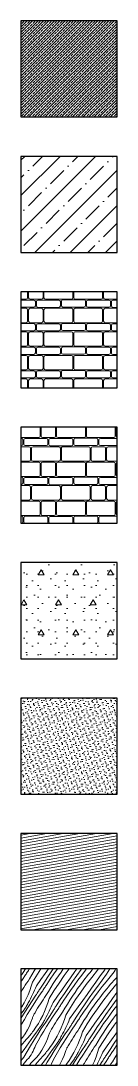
# Model space of a CAD drawing. Header units: centimetres. Extents: x 2952 to 4857, y -1578 to 78.
# Drawn here: x 4014 to 4114, y -1009 to 78 of the extents above; entities that cross this region are included whole.
import ezdxf

# ---------------------------------------------------------------- set-up
doc = ezdxf.new("R2010")
doc.units = ezdxf.units.CM
doc.header["$MEASUREMENT"] = 0
doc.layers.add('fill', color=7, linetype='Continuous')

# ---------------------------------------------------------------- blocks, each defined once
blk = doc.blocks.new('*X7')
at = {"layer": 'fill', "color": 150, "linetype": 'Continuous', "lineweight": 13}
for p, q in [((4020.9, -210.5), (4020.9, -204.3)), ((4021.9, -204.3), (4021.9, -210.5)), ((4036.9, -210.5), (4036.9, -204.3)), ((4037.9, -204.3), (4037.9, -210.5)), ((4067.9, -210.5), (4067.9, -204.3)), ((4068.9, -204.3), (4068.9, -210.5)), ((4098.9, -210.5), (4098.9, -204.3)), ((4099.9, -204.3), (4099.9, -210.5)), ((4013.9, -212), (4019.4, -212)), ((4013.9, -212.9), (4027.5, -212.9)), ((4023.4, -212), (4035.4, -212)), ((4029, -214.4), (4029, -218.9)), ((4030, -219), (4030, -214.5)), ((4031.5, -213), (4053.5, -213)), ((4039.4, -212), (4066.4, -212)), ((4055, -214.5), (4055, -219)), ((4056, -218.7), (4056, -214.2)), ((4057.5, -212.7), (4079.5, -212.7)), ((4070.4, -212), (4097.4, -212)), ((4081, -214.2), (4081, -218.7)), ((4082, -218.9), (4082, -214.4)), ((4083.5, -212.9), (4105.5, -212.9)), ((4101.4, -212), (4113.4, -212)), ((4107, -214.4), (4107, -218.9)), ((4108, -219), (4108, -214.5)), ((4109.5, -213), (4113.9, -213)), ((4027.5, -220.4), (4013.9, -220.4)), ((4019.4, -221.5), (4013.9, -221.5)), ((4020.9, -235), (4020.9, -223)), ((4021.9, -223), (4021.9, -235)), ((4035.4, -221.5), (4023.4, -221.5)), ((4053.5, -220.5), (4031.5, -220.5)), ((4036.9, -235), (4036.9, -223)), ((4037.9, -223), (4037.9, -235)), ((4066.4, -221.5), (4039.4, -221.5)), ((4079.5, -220.2), (4057.5, -220.2)), ((4067.9, -235), (4067.9, -223)), ((4068.9, -223), (4068.9, -235)), ((4097.4, -221.5), (4070.4, -221.5)), ((4105.5, -220.4), (4083.5, -220.4)), ((4098.9, -235), (4098.9, -223)), ((4099.9, -223), (4099.9, -235)), ((4113.4, -221.5), (4101.4, -221.5)), ((4113.9, -220.5), (4109.5, -220.5)), ((4013.9, -236.5), (4019.4, -236.5)), ((4013.9, -237.4), (4027.5, -237.4)), ((4023.4, -236.5), (4035.4, -236.5)), ((4029, -238.9), (4029, -243.4)), ((4030, -243.5), (4030, -239)), ((4031.5, -237.5), (4053.5, -237.5)), ((4039.4, -236.5), (4066.4, -236.5)), ((4055, -239), (4055, -243.5)), ((4056, -243.2), (4056, -238.7)), ((4057.5, -237.2), (4079.5, -237.2)), ((4070.4, -236.5), (4097.4, -236.5)), ((4081, -238.7), (4081, -243.2)), ((4082, -243.4), (4082, -238.9)), ((4083.5, -237.4), (4105.5, -237.4)), ((4101.4, -236.5), (4113.4, -236.5)), ((4107, -238.9), (4107, -243.4)), ((4108, -243.5), (4108, -239)), ((4109.5, -237.5), (4113.9, -237.5)), ((4027.5, -244.9), (4013.9, -244.9)), ((4019.4, -246), (4013.9, -246)), ((4020.9, -259.5), (4020.9, -247.5)), ((4021.9, -247.5), (4021.9, -259.5)), ((4035.4, -246), (4023.4, -246)), ((4053.5, -245), (4031.5, -245)), ((4036.9, -259.5), (4036.9, -247.5)), ((4037.9, -247.5), (4037.9, -259.5)), ((4066.4, -246), (4039.4, -246)), ((4079.5, -244.7), (4057.5, -244.7)), ((4067.9, -259.5), (4067.9, -247.5)), ((4068.9, -247.5), (4068.9, -259.5)), ((4097.4, -246), (4070.4, -246)), ((4105.5, -244.9), (4083.5, -244.9)), ((4098.9, -259.5), (4098.9, -247.5)), ((4099.9, -247.5), (4099.9, -259.5)), ((4113.4, -246), (4101.4, -246)), ((4113.9, -245), (4109.5, -245)), ((4013.9, -261), (4019.4, -261)), ((4013.9, -261.9), (4027.5, -261.9)), ((4027.5, -269.4), (4013.9, -269.4)), ((4019.4, -270.5), (4013.9, -270.5)), ((4023.4, -261), (4035.4, -261)), ((4035.4, -270.5), (4023.4, -270.5)), ((4029, -263.4), (4029, -267.9)), ((4030, -268), (4030, -263.5)), ((4031.5, -262), (4053.5, -262)), ((4053.5, -269.5), (4031.5, -269.5)), ((4039.4, -261), (4066.4, -261)), ((4066.4, -270.5), (4039.4, -270.5)), ((4055, -263.5), (4055, -268)), ((4056, -267.7), (4056, -263.2)), ((4057.5, -261.7), (4079.5, -261.7)), ((4079.5, -269.2), (4057.5, -269.2)), ((4070.4, -261), (4097.4, -261)), ((4097.4, -270.5), (4070.4, -270.5)), ((4081, -263.2), (4081, -267.7)), ((4082, -267.9), (4082, -263.4)), ((4083.5, -261.9), (4105.5, -261.9)), ((4105.5, -269.4), (4083.5, -269.4)), ((4101.4, -261), (4113.4, -261)), ((4113.4, -270.5), (4101.4, -270.5)), ((4107, -263.4), (4107, -267.9)), ((4108, -268), (4108, -263.5)), ((4109.5, -262), (4113.9, -262)), ((4113.9, -269.5), (4109.5, -269.5)), ((4020.9, -284), (4020.9, -272)), ((4021.9, -272), (4021.9, -284)), ((4036.9, -284), (4036.9, -272)), ((4037.9, -272), (4037.9, -284)), ((4067.9, -284), (4067.9, -272)), ((4068.9, -272), (4068.9, -284)), ((4098.9, -284), (4098.9, -272)), ((4099.9, -272), (4099.9, -284)), ((4013.9, -285.5), (4019.4, -285.5)), ((4013.9, -286.4), (4027.5, -286.4)), ((4023.4, -285.5), (4035.4, -285.5)), ((4029, -287.9), (4029, -292.4)), ((4030, -292.5), (4030, -288)), ((4031.5, -286.5), (4053.5, -286.5)), ((4039.4, -285.5), (4066.4, -285.5)), ((4055, -288), (4055, -292.5)), ((4056, -292.2), (4056, -287.7)), ((4057.5, -286.2), (4079.5, -286.2)), ((4070.4, -285.5), (4097.4, -285.5)), ((4081, -287.7), (4081, -292.2)), ((4082, -292.4), (4082, -287.9)), ((4083.5, -286.4), (4105.5, -286.4)), ((4101.4, -285.5), (4113.4, -285.5)), ((4107, -287.9), (4107, -292.4)), ((4108, -292.5), (4108, -288)), ((4109.5, -286.5), (4113.9, -286.5)), ((4027.5, -293.9), (4013.9, -293.9)), ((4019.4, -295), (4013.9, -295)), ((4020.9, -304.3), (4020.9, -296.5)), ((4021.9, -296.5), (4021.9, -304.3)), ((4035.4, -295), (4023.4, -295)), ((4053.5, -294), (4031.5, -294)), ((4036.9, -304.3), (4036.9, -296.5)), ((4037.9, -296.5), (4037.9, -304.3)), ((4066.4, -295), (4039.4, -295)), ((4079.5, -293.7), (4057.5, -293.7)), ((4067.9, -304.3), (4067.9, -296.5)), ((4068.9, -296.5), (4068.9, -304.3)), ((4097.4, -295), (4070.4, -295)), ((4105.5, -293.9), (4083.5, -293.9)), ((4098.9, -304.3), (4098.9, -296.5)), ((4099.9, -296.5), (4099.9, -304.3)), ((4113.4, -295), (4101.4, -295)), ((4113.9, -294), (4109.5, -294))]:
    blk.add_line(p, q, dxfattribs=at)
for centre, start, end in [((4019.4, -210.5), 270, 0), ((4023.4, -210.5), 180, 270), ((4027.5, -214.4), 0, 90), ((4031.5, -214.5), 90, 180), ((4035.4, -210.5), 270, 0), ((4039.4, -210.5), 180, 270), ((4053.5, -214.5), 0, 90), ((4057.5, -214.2), 90, 180), ((4066.4, -210.5), 270, 0), ((4070.4, -210.5), 180, 270), ((4079.5, -214.2), 0, 90), ((4083.5, -214.4), 90, 180), ((4097.4, -210.5), 270, 0), ((4101.4, -210.5), 180, 270), ((4105.5, -214.4), 0, 90), ((4109.5, -214.5), 90, 180), ((4113.4, -210.5), 270, 288.5229), ((4019.4, -223), 0, 90), ((4023.4, -223), 90, 180), ((4027.5, -218.9), 270, 0), ((4031.5, -219), 180, 270), ((4035.4, -223), 0, 90), ((4039.4, -223), 90, 180), ((4053.5, -219), 270, 0), ((4057.5, -218.7), 180, 270), ((4066.4, -223), 0, 90), ((4070.4, -223), 89.9999, 180), ((4079.5, -218.7), 270, 0), ((4083.5, -218.9), 180, 270), ((4097.4, -223), 0, 90), ((4101.4, -223), 90, 180), ((4105.5, -218.9), 270, 0), ((4109.5, -219), 180, 270), ((4113.4, -223), 71.4771, 90), ((4019.4, -235), 270, 0), ((4023.4, -235), 180, 270), ((4027.5, -238.9), 0, 90), ((4031.5, -239), 90, 180), ((4035.4, -235), 270, 0), ((4039.4, -235), 180, 270), ((4053.5, -239), 0, 90), ((4057.5, -238.7), 90, 180), ((4066.4, -235), 270, 0), ((4070.4, -235), 180, 270), ((4079.5, -238.7), 0, 90), ((4083.5, -238.9), 90, 180), ((4097.4, -235), 270, 0), ((4101.4, -235), 180, 270), ((4105.5, -238.9), 0, 90), ((4109.5, -239), 90, 180), ((4113.4, -235), 270, 288.5229), ((4019.4, -247.5), 0, 90), ((4023.4, -247.5), 90, 180), ((4027.5, -243.4), 270, 0), ((4031.5, -243.5), 180, 270), ((4035.4, -247.5), 0, 90), ((4039.4, -247.5), 90, 180), ((4053.5, -243.5), 270, 0), ((4057.5, -243.2), 180, 270), ((4066.4, -247.5), 0, 90), ((4070.4, -247.5), 89.9999, 180), ((4079.5, -243.2), 270, 0), ((4083.5, -243.4), 180, 270), ((4097.4, -247.5), 0, 90), ((4101.4, -247.5), 90, 180), ((4105.5, -243.4), 270, 0), ((4109.5, -243.5), 180, 270), ((4113.4, -247.5), 71.4771, 90), ((4019.4, -259.5), 270, 0), ((4023.4, -259.5), 180, 270), ((4035.4, -259.5), 270, 0), ((4039.4, -259.5), 180, 270), ((4066.4, -259.5), 270, 0), ((4070.4, -259.5), 180, 270), ((4097.4, -259.5), 270, 0), ((4101.4, -259.5), 180, 270), ((4019.4, -272), 0, 90), ((4023.4, -272), 90, 180), ((4027.5, -263.4), 0, 90), ((4027.5, -267.9), 270, 0), ((4031.5, -263.5), 90, 180), ((4031.5, -268), 180, 270), ((4035.4, -272), 0, 90), ((4039.4, -272), 90, 180), ((4053.5, -263.5), 0, 90), ((4053.5, -268), 270, 0), ((4057.5, -263.2), 90, 180), ((4057.5, -267.7), 180, 270), ((4066.4, -272), 0, 90), ((4070.4, -272), 89.9999, 180), ((4079.5, -263.2), 0, 90), ((4079.5, -267.7), 270, 0), ((4083.5, -263.4), 90, 180), ((4083.5, -267.9), 180, 270), ((4097.4, -272), 0, 90), ((4101.4, -272), 90, 180), ((4105.5, -263.4), 0, 90), ((4105.5, -267.9), 270, 0), ((4109.5, -263.5), 90, 180), ((4109.5, -268), 180, 270), ((4113.4, -259.5), 270, 288.5229), ((4113.4, -272), 71.4771, 90), ((4019.4, -284), 270, 0), ((4023.4, -284), 180, 270), ((4027.5, -287.9), 0, 90), ((4027.5, -292.4), 270, 0), ((4031.5, -288), 90, 180), ((4031.5, -292.5), 180, 270), ((4035.4, -284), 270, 0), ((4039.4, -284), 180, 270), ((4053.5, -288), 0, 90), ((4053.5, -292.5), 270, 0), ((4057.5, -287.7), 90, 180), ((4057.5, -292.2), 180, 270), ((4066.4, -284), 270, 0), ((4070.4, -284), 180, 270), ((4079.5, -287.7), 0, 90), ((4079.5, -292.2), 270, 0), ((4083.5, -287.9), 90, 180), ((4083.5, -292.4), 180, 270), ((4097.4, -284), 270, 0), ((4101.4, -284), 180, 270), ((4105.5, -287.9), 0, 90), ((4105.5, -292.4), 270, 0), ((4109.5, -288), 90, 180), ((4109.5, -292.5), 180, 270), ((4113.4, -284), 270, 288.5229), ((4019.4, -296.5), 0, 90), ((4023.4, -296.5), 90, 180), ((4035.4, -296.5), 0, 90), ((4039.4, -296.5), 90, 180), ((4066.4, -296.5), 0, 90), ((4070.4, -296.5), 89.9999, 180), ((4097.4, -296.5), 0, 90), ((4101.4, -296.5), 90, 180), ((4113.4, -296.5), 71.4771, 90)]:
    blk.add_arc(centre, 1.5, start, end, dxfattribs=at)
blk = doc.blocks.new('*X8')
at = {"layer": 'fill', "color": 150, "linetype": 'Continuous', "lineweight": 13}
for p, q in [((4034, -354.5), (4034, -345.2)), ((4035, -345.2), (4035, -354.5)), ((4050, -354.5), (4050, -345.2)), ((4051, -345.2), (4051, -354.5)), ((4081, -354.5), (4081, -345.2)), ((4082, -345.2), (4082, -354.5)), ((4112, -354.5), (4112, -345.2)), ((4113, -345.2), (4113, -354.5)), ((4013.9, -356), (4032.5, -356)), ((4013.9, -356.7), (4014.5, -356.7)), ((4016, -358.2), (4016, -362.7)), ((4017, -362.9), (4017, -358.4)), ((4018.5, -356.9), (4040.5, -356.9)), ((4036.5, -356), (4048.5, -356)), ((4042, -358.4), (4042, -362.9)), ((4043, -363), (4043, -358.5)), ((4044.5, -357), (4066.5, -357)), ((4052.5, -356), (4079.5, -356)), ((4068, -358.5), (4068, -363)), ((4069, -362.7), (4069, -358.2)), ((4070.5, -356.7), (4092.5, -356.7)), ((4083.5, -356), (4110.5, -356)), ((4094, -358.2), (4094, -362.7)), ((4095, -362.9), (4095, -358.4)), ((4096.5, -356.9), (4113.9, -356.9)), ((4014.5, -364.2), (4013.9, -364.2)), ((4022.5, -365.5), (4013.9, -365.5)), ((4040.5, -364.4), (4018.5, -364.4)), ((4024, -379), (4024, -367)), ((4025, -367), (4025, -379)), ((4053.5, -365.5), (4026.5, -365.5)), ((4066.5, -364.5), (4044.5, -364.5)), ((4055, -379), (4055, -367)), ((4056, -367), (4056, -379)), ((4084.5, -365.5), (4057.5, -365.5)), ((4092.5, -364.2), (4070.5, -364.2)), ((4086, -379), (4086, -367)), ((4087, -367), (4087, -379)), ((4100.5, -365.5), (4088.5, -365.5)), ((4113.9, -364.4), (4096.5, -364.4)), ((4102, -379), (4102, -367)), ((4103, -367), (4103, -379)), ((4113.9, -365.5), (4104.5, -365.5)), ((4013.9, -380.5), (4022.5, -380.5)), ((4032.5, -381.5), (4013.9, -381.5)), ((4026.5, -380.5), (4053.5, -380.5)), ((4034, -395), (4034, -383)), ((4035, -383), (4035, -395)), ((4048.5, -381.5), (4036.5, -381.5)), ((4050, -395), (4050, -383)), ((4051, -383), (4051, -395)), ((4079.5, -381.5), (4052.5, -381.5)), ((4057.5, -380.5), (4084.5, -380.5)), ((4081, -395), (4081, -383)), ((4082, -383), (4082, -395)), ((4110.5, -381.5), (4083.5, -381.5)), ((4088.5, -380.5), (4100.5, -380.5)), ((4104.5, -380.5), (4113.9, -380.5)), ((4112, -395), (4112, -383)), ((4113, -383), (4113, -395)), ((4013.9, -396.5), (4032.5, -396.5)), ((4013.9, -397.2), (4014.5, -397.2)), ((4016, -398.7), (4016, -403.2)), ((4017, -403.4), (4017, -398.9)), ((4018.5, -397.4), (4040.5, -397.4)), ((4036.5, -396.5), (4048.5, -396.5)), ((4042, -398.9), (4042, -403.4)), ((4043, -403.5), (4043, -399)), ((4044.5, -397.5), (4066.5, -397.5)), ((4052.5, -396.5), (4079.5, -396.5)), ((4068, -399), (4068, -403.5)), ((4069, -403.2), (4069, -398.7)), ((4070.5, -397.2), (4092.5, -397.2)), ((4083.5, -396.5), (4110.5, -396.5)), ((4094, -398.7), (4094, -403.2)), ((4095, -403.4), (4095, -398.9)), ((4096.5, -397.4), (4113.9, -397.4)), ((4014.5, -404.7), (4013.9, -404.7)), ((4022.5, -406), (4013.9, -406)), ((4040.5, -404.9), (4018.5, -404.9)), ((4024, -419.5), (4024, -407.5)), ((4025, -407.5), (4025, -419.5)), ((4053.5, -406), (4026.5, -406)), ((4066.5, -405), (4044.5, -405)), ((4055, -419.5), (4055, -407.5)), ((4056, -407.5), (4056, -419.5)), ((4084.5, -406), (4057.5, -406)), ((4092.5, -404.7), (4070.5, -404.7)), ((4086, -419.5), (4086, -407.5)), ((4087, -407.5), (4087, -419.5)), ((4100.5, -406), (4088.5, -406)), ((4113.9, -404.9), (4096.5, -404.9)), ((4102, -419.5), (4102, -407.5)), ((4103, -407.5), (4103, -419.5)), ((4113.9, -406), (4104.5, -406)), ((4013.9, -421), (4022.5, -421)), ((4032.5, -422), (4013.9, -422)), ((4026.5, -421), (4053.5, -421)), ((4034, -435.5), (4034, -423.5)), ((4035, -423.5), (4035, -435.5)), ((4048.5, -422), (4036.5, -422)), ((4050, -435.5), (4050, -423.5)), ((4051, -423.5), (4051, -435.5)), ((4079.5, -422), (4052.5, -422)), ((4057.5, -421), (4084.5, -421)), ((4081, -435.5), (4081, -423.5)), ((4082, -423.5), (4082, -435.5)), ((4110.5, -422), (4083.5, -422)), ((4088.5, -421), (4100.5, -421)), ((4104.5, -421), (4113.9, -421)), ((4112, -435.5), (4112, -423.5)), ((4113, -423.5), (4113, -435.5)), ((4013.9, -437), (4032.5, -437)), ((4013.9, -437.7), (4014.5, -437.7)), ((4016, -439.2), (4016, -443.7)), ((4017, -443.9), (4017, -439.4)), ((4018.5, -437.9), (4040.5, -437.9)), ((4036.5, -437), (4048.5, -437)), ((4042, -439.4), (4042, -443.9)), ((4043, -444), (4043, -439.5)), ((4044.5, -438), (4066.5, -438)), ((4052.5, -437), (4079.5, -437)), ((4068, -439.5), (4068, -444)), ((4069, -443.7), (4069, -439.2)), ((4070.5, -437.7), (4092.5, -437.7)), ((4083.5, -437), (4110.5, -437)), ((4094, -439.2), (4094, -443.7)), ((4095, -443.9), (4095, -439.4)), ((4096.5, -437.9), (4113.9, -437.9))]:
    blk.add_line(p, q, dxfattribs=at)
for centre, start, end in [((4014.5, -358.2), 0, 90), ((4018.5, -358.4), 90, 180), ((4032.5, -354.5), 270, 0), ((4036.5, -354.5), 180, 270), ((4040.5, -358.4), 0, 90), ((4044.5, -358.5), 90, 180), ((4048.5, -354.5), 270, 0), ((4052.5, -354.5), 180, 270), ((4066.5, -358.5), 0, 90), ((4070.5, -358.2), 90, 180), ((4079.5, -354.5), 270, 0), ((4083.5, -354.5), 180, 270), ((4092.5, -358.2), 0, 90), ((4096.5, -358.4), 90, 180), ((4110.5, -354.5), 270, 0), ((4114.5, -354.5), 180, 247.5805), ((4014.5, -362.7), 270, 0), ((4018.5, -362.9), 180, 270), ((4022.5, -367), 0, 90), ((4026.5, -367), 90, 180), ((4040.5, -362.9), 270, 0), ((4044.5, -363), 180, 270), ((4053.5, -367), 0, 90), ((4057.5, -367), 89.9999, 180), ((4066.5, -363), 270, 0), ((4070.5, -362.7), 180, 270), ((4084.5, -367), 0, 90), ((4088.5, -367), 90, 180), ((4092.5, -362.7), 270, 0), ((4096.5, -362.9), 180, 270), ((4100.5, -367), 0, 90), ((4104.5, -367), 90, 180), ((4022.5, -379), 270, 0), ((4026.5, -379), 180, 270), ((4053.5, -379), 270, 0), ((4057.5, -379), 180, 270), ((4084.5, -379), 270, 0), ((4088.5, -379), 180, 270), ((4100.5, -379), 270, 0), ((4104.5, -379), 180, 270), ((4032.5, -383), 0, 90), ((4036.5, -383), 90, 180), ((4048.5, -383), 0, 90), ((4052.5, -383), 90, 180), ((4079.5, -383), 0, 90), ((4083.5, -383), 89.9999, 180), ((4110.5, -383), 0, 90), ((4114.5, -383), 112.4195, 180), ((4014.5, -398.7), 0, 90), ((4018.5, -398.9), 90, 180), ((4032.5, -395), 270, 0), ((4036.5, -395), 180, 270), ((4040.5, -398.9), 0, 90), ((4044.5, -399), 90, 180), ((4048.5, -395), 270, 0), ((4052.5, -395), 180, 270), ((4066.5, -399), 0, 90), ((4070.5, -398.7), 90, 180), ((4079.5, -395), 270, 0), ((4083.5, -395), 180, 270), ((4092.5, -398.7), 0, 90), ((4096.5, -398.9), 90, 180), ((4110.5, -395), 270, 0), ((4114.5, -395), 180, 247.5805), ((4014.5, -403.2), 270, 0), ((4018.5, -403.4), 180, 270), ((4022.5, -407.5), 0, 90), ((4026.5, -407.5), 90, 180), ((4040.5, -403.4), 270, 0), ((4044.5, -403.5), 180, 270), ((4053.5, -407.5), 0, 90), ((4057.5, -407.5), 89.9999, 180), ((4066.5, -403.5), 270, 0), ((4070.5, -403.2), 180, 270), ((4084.5, -407.5), 0, 90), ((4088.5, -407.5), 90, 180), ((4092.5, -403.2), 270, 0), ((4096.5, -403.4), 180, 270), ((4100.5, -407.5), 0, 90), ((4104.5, -407.5), 90, 180), ((4022.5, -419.5), 270, 0), ((4026.5, -419.5), 180, 270), ((4032.5, -423.5), 0, 90), ((4036.5, -423.5), 90, 180), ((4048.5, -423.5), 0, 90), ((4052.5, -423.5), 90, 180), ((4053.5, -419.5), 270, 0), ((4057.5, -419.5), 180, 270), ((4079.5, -423.5), 0, 90), ((4083.5, -423.5), 89.9999, 180), ((4084.5, -419.5), 270, 0), ((4088.5, -419.5), 180, 270), ((4100.5, -419.5), 270, 0), ((4104.5, -419.5), 180, 270), ((4110.5, -423.5), 0, 90), ((4114.5, -423.5), 112.4195, 180), ((4014.5, -439.2), 0, 90), ((4014.5, -443.7), 277.2965, 0), ((4018.5, -439.4), 90, 180), ((4018.5, -443.9), 180, 244.0614), ((4032.5, -435.5), 270, 0), ((4036.5, -435.5), 180, 270), ((4040.5, -439.4), 0, 90), ((4040.5, -443.9), 295.9384, 0), ((4044.5, -439.5), 90, 180), ((4044.5, -444), 180, 233.7676), ((4048.5, -435.5), 270, 0), ((4052.5, -435.5), 180, 270), ((4066.5, -439.5), 0, 90), ((4066.5, -444), 306.2323, 0), ((4070.5, -439.2), 90, 180), ((4070.5, -443.7), 180, 262.7031), ((4079.5, -435.5), 270, 0), ((4083.5, -435.5), 180, 270), ((4092.5, -439.2), 0, 90), ((4092.5, -443.7), 277.2965, 0), ((4096.5, -439.4), 90, 180), ((4096.5, -443.9), 180, 244.0614), ((4110.5, -435.5), 270, 0), ((4114.5, -435.5), 180, 247.5805)]:
    blk.add_arc(centre, 1.5, start, end, dxfattribs=at)
blk = doc.blocks.new('*X9')
at = {"layer": 'fill', "color": 150, "linetype": 'Continuous', "lineweight": 13}
for p, q in [((4016.2, -912.7), (4018.7, -908.9)), ((4019.9, -913.3), (4020.5, -912.3)), ((4020.5, -912.3), (4021.1, -911.4)), ((4021.1, -911.4), (4021.7, -910.5)), ((4021.7, -910.5), (4022.3, -909.5)), ((4022.3, -909.5), (4022.7, -908.9)), ((4025.2, -915), (4027.7, -910.9)), ((4027.7, -910.9), (4029, -908.9)), ((4031.1, -914.3), (4034.7, -908.9)), ((4039.1, -913.6), (4042.5, -908.9)), ((4041.9, -917.1), (4046.1, -910.8)), ((4046.1, -910.8), (4047.5, -908.9)), ((4048.2, -914), (4051.8, -908.9)), ((4052.9, -916), (4055.7, -912.1)), ((4055.7, -912.1), (4058, -908.9)), ((4059, -915.7), (4064, -908.9)), ((4065.5, -918), (4070.1, -911.6)), ((4070.1, -911.6), (4072, -908.9)), ((4072.1, -915.6), (4076.6, -909.4)), ((4076.6, -909.4), (4077, -908.9)), ((4077.2, -915.2), (4081.2, -910)), ((4081.2, -910), (4082.1, -908.9)), ((4084, -914.7), (4085.8, -912.4)), ((4085.8, -912.4), (4087.7, -910.2)), ((4087.7, -910.2), (4088.8, -908.9)), ((4087.7, -917.6), (4093.7, -910.2)), ((4093.7, -910.2), (4094.7, -908.9)), ((4096.4, -916), (4101, -909.6)), ((4101, -909.6), (4101.5, -908.9)), ((4103, -914.4), (4106.3, -908.9)), ((4109.5, -913.7), (4110.7, -911.9)), ((4110.7, -911.9), (4111.8, -910.1)), ((4111.8, -910.1), (4112.5, -908.9)), ((4013.9, -916.3), (4014.2, -915.8)), ((4013.9, -922.2), (4015.5, -919.9)), ((4014.2, -915.8), (4014.7, -915)), ((4014.7, -915), (4015.2, -914.2)), ((4015.2, -914.2), (4015.7, -913.5)), ((4015.5, -919.9), (4018.7, -915.1)), ((4015.7, -913.5), (4016.2, -912.7)), ((4018.7, -915.1), (4019.3, -914.2)), ((4019.3, -914.2), (4019.9, -913.3)), ((4019.8, -923.6), (4021.3, -921.4)), ((4021.3, -921.4), (4022.8, -919.2)), ((4022.8, -919.2), (4025.2, -915)), ((4026, -922.5), (4024.6, -926.9)), ((4026, -922.5), (4031.1, -914.3)), ((4030, -926.4), (4034.6, -920)), ((4034.6, -920), (4039.1, -913.6)), ((4037.6, -923.5), (4041.9, -917.1)), ((4040.8, -924.9), (4044.5, -919.4)), ((4044.5, -919.4), (4048.2, -914)), ((4047.6, -924.1), (4050.2, -920)), ((4050.2, -920), (4052.9, -916)), ((4053.6, -923.6), (4059, -915.7)), ((4060.9, -924.4), (4065.5, -918)), ((4063.4, -928.1), (4067.7, -921.8)), ((4067.7, -921.8), (4072.1, -915.6)), ((4069.3, -925.9), (4073.2, -920.5)), ((4073.2, -920.5), (4077.2, -915.2)), ((4075.8, -925.4), (4078.7, -921.5)), ((4078.7, -921.5), (4080.4, -919.2)), ((4080.4, -919.2), (4082.2, -916.9)), ((4081.9, -925.2), (4087.7, -917.6)), ((4082.2, -916.9), (4084, -914.7)), ((4087.3, -928.9), (4091.9, -922.5)), ((4091.9, -922.5), (4096.4, -916)), ((4093.9, -926.6), (4098.4, -920.5)), ((4098.4, -920.5), (4103, -914.4)), ((4098.4, -927.2), (4102.6, -922.1)), ((4102.6, -922.1), (4106.7, -917)), ((4106.7, -917), (4108.2, -915.3)), ((4106.8, -925.2), (4108.7, -923)), ((4108.2, -915.3), (4109.5, -913.7)), ((4108.7, -923), (4110.6, -920.8)), ((4110.6, -920.8), (4113.7, -917.7)), ((4113.7, -917.7), (4113.9, -917.5)), ((4013.9, -932.9), (4014.1, -932.6)), ((4014.1, -932.6), (4015.5, -930.3)), ((4015.5, -930.3), (4016.9, -928.1)), ((4016.9, -928.1), (4018.3, -925.8)), ((4018.3, -925.8), (4019.8, -923.6)), ((4023.1, -931.4), (4021.3, -935.7)), ((4024.6, -926.9), (4023.1, -931.4)), ((4027.1, -933.2), (4026.1, -935.4)), ((4028.1, -931), (4027.1, -933.2)), ((4029.1, -928.7), (4028.1, -931)), ((4030, -926.4), (4029.1, -928.7)), ((4030.5, -934.7), (4031, -933.9)), ((4031, -933.9), (4031.5, -933.1)), ((4031.5, -933.1), (4032, -932.3)), ((4032, -932.3), (4032.5, -931.5)), ((4032.5, -931.5), (4033, -930.7)), ((4032.7, -937.1), (4036, -932.4)), ((4033, -930.7), (4033.5, -929.9)), ((4033.5, -929.9), (4037.6, -923.5)), ((4036, -932.4), (4036.6, -931.5)), ((4036.6, -931.5), (4037.2, -930.5)), ((4037.2, -930.5), (4037.8, -929.6)), ((4037.8, -929.6), (4038.4, -928.6)), ((4038.4, -928.6), (4039, -927.7)), ((4039, -927.7), (4039.6, -926.8)), ((4039.6, -926.8), (4040.2, -925.9)), ((4040, -936.4), (4042.5, -932.3)), ((4040.2, -925.9), (4040.8, -924.9)), ((4042.5, -932.3), (4045, -928.1)), ((4043.3, -939.7), (4048.3, -931.6)), ((4045, -928.1), (4047.6, -924.1)), ((4048.3, -931.6), (4053.6, -923.6)), ((4051.8, -937.3), (4056.4, -930.9)), ((4056.4, -930.9), (4060.9, -924.4)), ((4059.1, -934.4), (4063.4, -928.1)), ((4061.7, -936.7), (4065.5, -931.2)), ((4065.5, -931.2), (4069.3, -925.9)), ((4067.5, -937.3), (4070.2, -933.3)), ((4070.2, -933.3), (4072.9, -929.3)), ((4070.8, -940.8), (4076.3, -933)), ((4072.9, -929.3), (4075.8, -925.4)), ((4076.3, -933), (4081.9, -925.2)), ((4082.7, -935.3), (4087.3, -928.9)), ((4085, -939), (4089.4, -932.8)), ((4089.4, -932.8), (4093.9, -926.6)), ((4090.4, -937.8), (4094.4, -932.5)), ((4094.4, -932.5), (4098.4, -927.2)), ((4097.7, -936.5), (4099.5, -934.2)), ((4099.5, -934.2), (4101.3, -931.9)), ((4101.3, -931.9), (4103.1, -929.7)), ((4103.1, -929.7), (4104.9, -927.4)), ((4104.9, -927.4), (4106.8, -925.2)), ((4104.9, -934.9), (4110.9, -927.4)), ((4109.1, -939.7), (4113.7, -933.3)), ((4110.9, -927.4), (4113.9, -923.8)), ((4113.7, -933.3), (4113.9, -933)), ((4017.2, -944.2), (4014.8, -948.3)), ((4019.3, -940), (4017.2, -944.2)), ((4021.3, -935.7), (4019.3, -940)), ((4020.6, -946.1), (4021.1, -945.1)), ((4021.1, -945.1), (4021.6, -944.2)), ((4022.8, -942), (4021.6, -944.2)), ((4021.7, -947.8), (4025.6, -942)), ((4023.9, -939.8), (4022.8, -942)), ((4025, -937.6), (4023.9, -939.8)), ((4026.1, -935.4), (4025, -937.6)), ((4025.6, -942), (4029.5, -936.2)), ((4026.5, -946.7), (4029.6, -941.9)), ((4029.5, -936.2), (4030, -935.4)), ((4029.6, -941.9), (4032.7, -937.1)), ((4030, -935.4), (4030.5, -934.7)), ((4034.2, -945.3), (4035.6, -943.1)), ((4035.6, -943.1), (4037, -940.9)), ((4037, -940.9), (4038.5, -938.6)), ((4038.5, -938.6), (4040, -936.4)), ((4041.9, -944.2), (4040.3, -948.6)), ((4043.3, -939.7), (4041.9, -944.2)), ((4047.3, -943.7), (4046.3, -946)), ((4047.3, -943.7), (4051.8, -937.3)), ((4050.7, -947.2), (4054.9, -940.7)), ((4054.9, -940.7), (4059.1, -934.4)), ((4055.6, -945.9), (4056.2, -945)), ((4056.2, -945), (4056.8, -944)), ((4056.8, -944), (4057.4, -943.1)), ((4057.4, -943.1), (4058, -942.2)), ((4058, -942.2), (4061.7, -936.7)), ((4062.2, -945.4), (4064.8, -941.3)), ((4064.8, -941.3), (4067.5, -937.3)), ((4065.6, -948.8), (4070.8, -940.8)), ((4073.6, -948.1), (4078.2, -941.7)), ((4078.2, -941.7), (4082.7, -935.3)), ((4080.6, -945.3), (4085, -939)), ((4082.7, -948.5), (4086.5, -943.1)), ((4086.5, -943.1), (4090.4, -937.8)), ((4090.2, -946.6), (4093, -942.7)), ((4093, -942.7), (4095.9, -938.8)), ((4093.5, -950.2), (4099.1, -942.5)), ((4095.9, -938.8), (4097.7, -936.5)), ((4099.1, -942.5), (4104.9, -934.9)), ((4104.5, -946.1), (4109.1, -939.7)), ((4106.6, -950.1), (4111.1, -943.9)), ((4111.1, -943.9), (4113.9, -940.1)), ((4014.8, -948.3), (4013.9, -949.7)), ((4013.9, -956), (4014.7, -954.9)), ((4014.1, -959.6), (4017.9, -953.7)), ((4014.7, -954.9), (4017.2, -951.5)), ((4017.2, -951.5), (4017.8, -950.7)), ((4017.8, -950.7), (4018.4, -949.8)), ((4017.9, -953.7), (4021.7, -947.8)), ((4018.4, -949.8), (4019, -948.9)), ((4019, -948.9), (4019.5, -947.9)), ((4019.5, -947.9), (4020.1, -947)), ((4020.1, -947), (4020.6, -946.1)), ((4020.4, -956.4), (4023.4, -951.5)), ((4023.4, -951.5), (4026.5, -946.7)), ((4027.4, -956.4), (4027.7, -955.7)), ((4027.7, -955.7), (4028.1, -955.1)), ((4028.1, -955.1), (4028.6, -954.4)), ((4028.6, -954.4), (4029.9, -952.1)), ((4029.9, -952.1), (4031.3, -949.8)), ((4031.3, -949.8), (4032.7, -947.6)), ((4032.7, -947.6), (4034.2, -945.3)), ((4038.5, -953), (4036.6, -957.2)), ((4040.3, -948.6), (4038.5, -953)), ((4042.3, -954.9), (4041.1, -957.1)), ((4043.3, -952.7), (4042.3, -954.9)), ((4042.8, -959.3), (4046.7, -953.5)), ((4044.4, -950.5), (4043.3, -952.7)), ((4045.4, -948.2), (4044.4, -950.5)), ((4046.3, -946), (4045.4, -948.2)), ((4046.7, -953.5), (4047.2, -952.7)), ((4046.8, -959.1), (4050, -954.4)), ((4047.2, -952.7), (4047.7, -951.9)), ((4047.7, -951.9), (4048.2, -951.1)), ((4048.2, -951.1), (4048.7, -950.3)), ((4048.7, -950.3), (4049.2, -949.5)), ((4049.2, -949.5), (4049.7, -948.7)), ((4049.7, -948.7), (4050.2, -947.9)), ((4050, -954.4), (4053.2, -949.6)), ((4050.2, -947.9), (4050.7, -947.2)), ((4053.2, -949.6), (4053.8, -948.7)), ((4053.8, -948.7), (4054.4, -947.8)), ((4054.3, -958.1), (4055.8, -955.9)), ((4054.4, -947.8), (4055, -946.8)), ((4055, -946.8), (4055.6, -945.9)), ((4055.8, -955.9), (4057.2, -953.7)), ((4057.2, -953.7), (4059.7, -949.5)), ((4059.7, -949.5), (4062.2, -945.4)), ((4060.5, -956.9), (4065.6, -948.8)), ((4064.5, -960.9), (4069.1, -954.5)), ((4069.1, -954.5), (4073.6, -948.1)), ((4072.1, -958), (4076.3, -951.6)), ((4075.3, -959.4), (4079, -953.9)), ((4076.3, -951.6), (4080.6, -945.3)), ((4079, -953.9), (4082.7, -948.5)), ((4082.1, -958.6), (4084.7, -954.5)), ((4084.7, -954.5), (4087.4, -950.5)), ((4087.4, -950.5), (4090.2, -946.6)), ((4088.1, -958.1), (4093.5, -950.2)), ((4095.4, -958.9), (4100, -952.5)), ((4100, -952.5), (4104.5, -946.1)), ((4102.2, -956.3), (4106.6, -950.1)), ((4103.8, -960.3), (4107.7, -955)), ((4107.7, -955), (4111.6, -949.7)), ((4110.3, -959.9), (4113.2, -956)), ((4111.6, -949.7), (4113.9, -946.8)), ((4113.2, -956), (4113.9, -955)), ((4013.9, -959.9), (4014.1, -959.6)), ((4013.9, -967.4), (4014.6, -966.2)), ((4014.6, -966.2), (4017.5, -961.3)), ((4017.5, -961.3), (4020.4, -956.4)), ((4022.7, -968.4), (4024.4, -964.3)), ((4024.4, -964.3), (4025.9, -960.1)), ((4025.9, -960.1), (4026.1, -959.3)), ((4026.1, -959.3), (4026.4, -958.6)), ((4026.4, -958.6), (4026.7, -957.9)), ((4026.7, -957.9), (4027, -957.2)), ((4027, -957.2), (4027.4, -956.4)), ((4032.1, -965.5), (4029.6, -969.5)), ((4034.4, -961.4), (4032.1, -965.5)), ((4036.6, -957.2), (4034.4, -961.4)), ((4035.1, -970.9), (4039, -965.1)), ((4035.6, -967), (4036.2, -966.1)), ((4036.2, -966.1), (4036.8, -965.2)), ((4036.8, -965.2), (4037.3, -964.3)), ((4037.3, -964.3), (4037.8, -963.3)), ((4037.8, -963.3), (4038.3, -962.4)), ((4038.3, -962.4), (4038.8, -961.4)), ((4040, -959.2), (4038.8, -961.4)), ((4039, -965.1), (4042.8, -959.3)), ((4041.1, -957.1), (4040, -959.2)), ((4040.7, -968.7), (4043.7, -963.9)), ((4043.7, -963.9), (4046.8, -959.1)), ((4048.6, -967.1), (4050, -964.8)), ((4050, -964.8), (4051.4, -962.6)), ((4051.4, -962.6), (4052.8, -960.3)), ((4052.8, -960.3), (4054.3, -958.1)), ((4057.5, -965.9), (4055.8, -970.2)), ((4059.1, -961.4), (4057.5, -965.9)), ((4060.5, -956.9), (4059.1, -961.4)), ((4062.6, -965.5), (4061.6, -967.7)), ((4063.6, -963.2), (4062.6, -965.5)), ((4064.5, -960.9), (4063.6, -963.2)), ((4066, -967.6), (4066.5, -966.8)), ((4066.5, -966.8), (4067, -966)), ((4067, -966), (4067.5, -965.2)), ((4067.2, -971.6), (4070.5, -966.9)), ((4067.5, -965.2), (4068, -964.4)), ((4068, -964.4), (4072.1, -958)), ((4070.5, -966.9), (4071, -965.9)), ((4071, -965.9), (4071.6, -965)), ((4071.6, -965), (4072.2, -964.1)), ((4072.2, -964.1), (4072.8, -963.1)), ((4072.8, -963.1), (4073.5, -962.2)), ((4073.5, -962.2), (4074.1, -961.3)), ((4074.1, -961.3), (4074.7, -960.3)), ((4074.5, -970.9), (4076.9, -966.7)), ((4074.7, -960.3), (4075.3, -959.4)), ((4076.9, -966.7), (4079.5, -962.6)), ((4077.8, -974.2), (4082.8, -966.1)), ((4079.5, -962.6), (4082.1, -958.6)), ((4082.8, -966.1), (4088.1, -958.1)), ((4086.3, -971.8), (4090.9, -965.3)), ((4090.9, -965.3), (4095.4, -958.9)), ((4093.6, -968.9), (4097.9, -962.6)), ((4096.2, -971.2), (4099.9, -965.7)), ((4097.9, -962.6), (4102.2, -956.3)), ((4099.9, -965.7), (4103.8, -960.3)), ((4104.7, -967.8), (4107.4, -963.8)), ((4107.4, -963.8), (4110.3, -959.9)), ((4110.7, -967.4), (4113.9, -963.1)), ((4016, -979.8), (4018.4, -976.2)), ((4018.4, -976.2), (4020.7, -972.3)), ((4020.7, -972.3), (4022.7, -968.4)), ((4022.6, -978.8), (4023.5, -977.7)), ((4023.5, -977.7), (4024.4, -976.6)), ((4024.4, -976.6), (4025.2, -975.5)), ((4025.2, -975.5), (4026, -974.4)), ((4026, -974.4), (4026.9, -973.3)), ((4029.6, -969.5), (4026.9, -973.3)), ((4027, -978.9), (4029.5, -975.5)), ((4027.7, -982.7), (4031.4, -976.8)), ((4029.5, -975.5), (4031.9, -972.1)), ((4031.4, -976.8), (4035.1, -970.9)), ((4031.9, -972.1), (4034.4, -968.8)), ((4034.4, -968.8), (4035, -967.9)), ((4034.7, -978.5), (4037.7, -973.6)), ((4035, -967.9), (4035.6, -967)), ((4037.7, -973.6), (4040.7, -968.7)), ((4041.6, -981.5), (4043.1, -977.3)), ((4043.1, -977.3), (4043.4, -976.6)), ((4043.4, -976.6), (4043.6, -975.8)), ((4043.6, -975.8), (4043.9, -975.1)), ((4043.9, -975.1), (4044.3, -974.4)), ((4044.3, -974.4), (4044.6, -973.7)), ((4044.6, -973.7), (4045, -973)), ((4045, -973), (4045.4, -972.3)), ((4045.4, -972.3), (4045.8, -971.6)), ((4045.8, -971.6), (4047.2, -969.4)), ((4047.2, -969.4), (4048.6, -967.1)), ((4053.8, -974.5), (4051.6, -978.7)), ((4055.8, -970.2), (4053.8, -974.5)), ((4057.2, -976.5), (4056.1, -978.6)), ((4056.2, -982.3), (4060.1, -976.5)), ((4058.4, -974.3), (4057.2, -976.5)), ((4059.5, -972.1), (4058.4, -974.3)), ((4060.6, -969.9), (4059.5, -972.1)), ((4060.1, -976.5), (4064, -970.7)), ((4061.6, -967.7), (4060.6, -969.9)), ((4061, -981.2), (4064.1, -976.4)), ((4064, -970.7), (4064.5, -969.9)), ((4064.1, -976.4), (4067.2, -971.6)), ((4064.5, -969.9), (4065, -969.1)), ((4065, -969.1), (4065.5, -968.3)), ((4065.5, -968.3), (4066, -967.6)), ((4068.6, -979.8), (4070.1, -977.6)), ((4070.1, -977.6), (4071.5, -975.3)), ((4071.5, -975.3), (4073, -973.1)), ((4073, -973.1), (4074.5, -970.9)), ((4077.8, -974.2), (4076.4, -978.7)), ((4081.7, -978.2), (4086.3, -971.8)), ((4085.2, -981.6), (4089.4, -975.2)), ((4089.4, -975.2), (4093.6, -968.9)), ((4091.3, -978.5), (4091.9, -977.6)), ((4091.9, -977.6), (4092.5, -976.7)), ((4092.5, -976.7), (4096.2, -971.2)), ((4096.7, -979.9), (4099.3, -975.8)), ((4099.3, -975.8), (4102, -971.8)), ((4100.1, -983.3), (4105.3, -975.3)), ((4102, -971.8), (4104.7, -967.8)), ((4105.3, -975.3), (4110.7, -967.4)), ((4108.1, -982.6), (4112.7, -976.2)), ((4112.7, -976.2), (4113.9, -974.4)), ((4013.9, -982.4), (4016, -979.8)), ((4013.9, -988.7), (4019.9, -981.9)), ((4019.7, -989.1), (4022.1, -985.7)), ((4019.9, -981.9), (4020.8, -980.8)), ((4020.4, -994.6), (4024, -988.7)), ((4020.8, -980.8), (4021.7, -979.8)), ((4021.7, -979.8), (4022.6, -978.8)), ((4022.1, -985.7), (4024.6, -982.3)), ((4024, -988.7), (4027.7, -982.7)), ((4024.6, -982.3), (4027, -978.9)), ((4028.3, -990.5), (4029, -988.4)), ((4029, -988.4), (4031.8, -983.5)), ((4031.8, -983.5), (4034.7, -978.5)), ((4037.9, -989.6), (4039.9, -985.6)), ((4039.9, -985.6), (4041.6, -981.5)), ((4046.8, -986.7), (4044.1, -990.6)), ((4049.3, -982.8), (4046.8, -986.7)), ((4048.6, -994.1), (4052.4, -988.2)), ((4049.2, -989.4), (4051.6, -986)), ((4051.6, -978.7), (4049.3, -982.8)), ((4051.6, -986), (4052.3, -985.1)), ((4052.3, -985.1), (4052.9, -984.2)), ((4052.4, -988.2), (4056.2, -982.3)), ((4052.9, -984.2), (4053.5, -983.3)), ((4053.5, -983.3), (4054, -982.4)), ((4054, -982.4), (4054.6, -981.5)), ((4054.6, -981.5), (4055.1, -980.6)), ((4054.9, -990.9), (4057.9, -986)), ((4055.1, -980.6), (4055.6, -979.6)), ((4055.6, -979.6), (4056.1, -978.6)), ((4057.9, -986), (4061, -981.2)), ((4063, -988.9), (4064.4, -986.6)), ((4064.4, -986.6), (4065.8, -984.3)), ((4065.8, -984.3), (4067.2, -982.1)), ((4067.2, -982.1), (4068.6, -979.8)), ((4073, -987.5), (4071, -991.7)), ((4074.8, -983.1), (4073, -987.5)), ((4076.4, -978.7), (4074.8, -983.1)), ((4077.8, -987.2), (4076.7, -989.4)), ((4077.3, -993.7), (4081.2, -988)), ((4078.9, -984.9), (4077.8, -987.2)), ((4079.9, -982.7), (4078.9, -984.9)), ((4080.8, -980.4), (4079.9, -982.7)), ((4081.7, -978.2), (4080.8, -980.4)), ((4081.2, -988), (4081.7, -987.2)), ((4081.7, -987.2), (4082.2, -986.4)), ((4082.2, -986.4), (4082.7, -985.6)), ((4082.7, -985.6), (4083.2, -984.8)), ((4083.2, -984.8), (4083.7, -984)), ((4083.7, -984), (4084.2, -983.2)), ((4084.2, -983.2), (4084.7, -982.4)), ((4084.5, -988.8), (4087.7, -984.1)), ((4084.7, -982.4), (4085.2, -981.6)), ((4087.7, -984.1), (4088.3, -983.2)), ((4088.3, -983.2), (4088.9, -982.2)), ((4088.9, -982.2), (4089.5, -981.3)), ((4089.5, -981.3), (4090.1, -980.4)), ((4090.1, -980.4), (4090.7, -979.4)), ((4090.2, -990.4), (4091.7, -988.1)), ((4090.7, -979.4), (4091.3, -978.5)), ((4091.7, -988.1), (4094.2, -984)), ((4094.2, -984), (4096.7, -979.9)), ((4095, -991.4), (4100.1, -983.3)), ((4103.5, -989), (4108.1, -982.6)), ((4106.6, -992.5), (4110.8, -986.1)), ((4109.8, -993.9), (4113.4, -988.4)), ((4110.8, -986.1), (4113.9, -981.5)), ((4113.4, -988.4), (4113.9, -987.7)), ((4013.9, -997.1), (4014.8, -995.9)), ((4014.8, -995.9), (4017.2, -992.5)), ((4016.8, -1000.6), (4020.4, -994.6)), ((4017.2, -992.5), (4019.7, -989.1)), ((4023.3, -999.9), (4024.5, -998.1)), ((4024.5, -998.1), (4025.6, -996.3)), ((4025.6, -996.3), (4026.6, -994.4)), ((4026.6, -994.4), (4027.5, -992.4)), ((4027.5, -992.4), (4028.3, -990.5)), ((4030.5, -1000.6), (4033.2, -997.1)), ((4030.8, -1006.3), (4037.2, -999.1)), ((4033.2, -997.1), (4035.7, -993.4)), ((4035.7, -993.4), (4037.9, -989.6)), ((4037.2, -999.1), (4038.1, -998.1)), ((4038.1, -998.1), (4039, -997)), ((4039, -997), (4039.9, -996)), ((4039.4, -1002.9), (4041.8, -999.5)), ((4039.9, -996), (4040.7, -994.9)), ((4040.7, -994.9), (4041.6, -993.9)), ((4041.6, -993.9), (4042.5, -992.8)), ((4041.8, -999.5), (4044.3, -996.1)), ((4042.5, -992.8), (4043.3, -991.7)), ((4043.3, -991.7), (4044.1, -990.6)), ((4044.3, -996.1), (4046.7, -992.8)), ((4044.9, -1000), (4048.6, -994.1)), ((4046.7, -992.8), (4049.2, -989.4)), ((4049.1, -1000.7), (4052, -995.8)), ((4052, -995.8), (4054.9, -990.9)), ((4057.2, -1002.8), (4058.9, -998.8)), ((4058.9, -998.8), (4060.3, -994.6)), ((4060.3, -994.6), (4060.6, -993.8)), ((4060.6, -993.8), (4060.9, -993.1)), ((4060.9, -993.1), (4061.2, -992.4)), ((4061.2, -992.4), (4061.5, -991.6)), ((4061.5, -991.6), (4061.8, -990.9)), ((4061.8, -990.9), (4062.2, -990.2)), ((4062.2, -990.2), (4062.6, -989.6)), ((4062.6, -989.6), (4063, -988.9)), ((4068.9, -995.9), (4066.6, -1000)), ((4071, -991.7), (4068.9, -995.9)), ((4071.3, -999.7), (4071.8, -998.7)), ((4071.8, -998.7), (4072.3, -997.8)), ((4072.3, -997.8), (4072.8, -996.8)), ((4072.8, -996.8), (4073.3, -995.9)), ((4074.5, -993.7), (4073.3, -995.9)), ((4073.4, -999.6), (4077.3, -993.7)), ((4075.6, -991.6), (4074.5, -993.7)), ((4075.1, -1003.2), (4078.2, -998.4)), ((4076.7, -989.4), (4075.6, -991.6)), ((4078.2, -998.4), (4081.3, -993.6)), ((4081.3, -993.6), (4084.5, -988.8)), ((4083.1, -1001.6), (4084.5, -999.3)), ((4084.5, -999.3), (4085.9, -997.1)), ((4085.9, -997.1), (4087.3, -994.8)), ((4087.3, -994.8), (4088.8, -992.6)), ((4088.8, -992.6), (4090.2, -990.4)), ((4093.6, -995.9), (4092, -1000.3)), ((4095, -991.4), (4093.6, -995.9)), ((4098.1, -997.7), (4097.1, -999.9)), ((4099, -995.4), (4098.1, -997.7)), ((4099, -995.4), (4103.5, -989)), ((4102, -999.7), (4102.5, -998.9)), ((4102.5, -998.9), (4106.6, -992.5)), ((4105.5, -1000.4), (4106.1, -999.5)), ((4106.1, -999.5), (4106.7, -998.6)), ((4106.7, -998.6), (4107.3, -997.6)), ((4107.3, -997.6), (4107.9, -996.7)), ((4107.9, -996.7), (4108.5, -995.8)), ((4108.5, -995.8), (4109.1, -994.8)), ((4109.1, -994.8), (4109.8, -993.9)), ((4111.4, -1001.2), (4113.9, -997.2)), ((4013.9, -1004.4), (4016.8, -1000.6)), ((4015.9, -1008.9), (4016.3, -1008.3)), ((4016.3, -1008.3), (4020.5, -1003.2)), ((4020.5, -1003.2), (4022, -1001.6)), ((4022, -1001.6), (4023.3, -999.9)), ((4022.7, -1008.9), (4024.4, -1007)), ((4024.4, -1007), (4027.5, -1003.9)), ((4027.5, -1003.9), (4030.5, -1000.6)), ((4028.6, -1008.9), (4030.8, -1006.3)), ((4035, -1008.9), (4036.9, -1006.3)), ((4036.9, -1006.3), (4039.4, -1002.9)), ((4039.4, -1008.9), (4041.2, -1005.9)), ((4041.2, -1005.9), (4044.9, -1000)), ((4045.1, -1008.9), (4045.6, -1007.7)), ((4045.6, -1007.7), (4046.3, -1005.7)), ((4046.3, -1005.7), (4049.1, -1000.7)), ((4053.9, -1008.9), (4055.2, -1006.8)), ((4055.2, -1006.8), (4057.2, -1002.8)), ((4060.5, -1008.9), (4061.3, -1007.8)), ((4064, -1004), (4061.3, -1007.8)), ((4066.6, -1000), (4064, -1004)), ((4064.7, -1008.9), (4066.4, -1006.6)), ((4066.4, -1006.6), (4068.9, -1003.3)), ((4067.4, -1008.9), (4069.6, -1005.4)), ((4068.9, -1003.3), (4069.5, -1002.4)), ((4069.5, -1002.4), (4070.1, -1001.5)), ((4069.6, -1005.4), (4073.4, -999.6)), ((4070.1, -1001.5), (4070.7, -1000.6)), ((4070.7, -1000.6), (4071.3, -999.7)), ((4071.7, -1008.9), (4072.1, -1008.1)), ((4072.1, -1008.1), (4075.1, -1003.2)), ((4078.7, -1008.9), (4079.1, -1008.2)), ((4078.7, -1008.9), (4078.7, -1008.9)), ((4079.1, -1008.2), (4079.5, -1007.5)), ((4079.5, -1007.5), (4079.9, -1006.8)), ((4079.9, -1006.8), (4080.3, -1006.1)), ((4080.3, -1006.1), (4081.7, -1003.8)), ((4081.7, -1003.8), (4083.1, -1001.6)), ((4090.3, -1004.7), (4088.3, -1008.9)), ((4092, -1000.3), (4090.3, -1004.7)), ((4092.9, -1008.8), (4092.8, -1008.9)), ((4094, -1006.6), (4092.9, -1008.8)), ((4095.1, -1004.4), (4094, -1006.6)), ((4096.1, -1002.2), (4095.1, -1004.4)), ((4096, -1008.9), (4098.5, -1005.2)), ((4097.1, -999.9), (4096.1, -1002.2)), ((4098.5, -1005.2), (4099, -1004.4)), ((4099, -1004.4), (4099.4, -1003.6)), ((4099.4, -1003.6), (4099.9, -1002.8)), ((4099.8, -1008.9), (4101.7, -1006.1)), ((4099.9, -1002.8), (4100.4, -1002)), ((4100.4, -1002), (4100.9, -1001.2)), ((4100.9, -1001.2), (4101.4, -1000.5)), ((4101.4, -1000.5), (4102, -999.7)), ((4101.7, -1006.1), (4104.9, -1001.4)), ((4104.9, -1001.4), (4105.5, -1000.4)), ((4106.6, -1008.9), (4107.5, -1007.6)), ((4107.5, -1007.6), (4109, -1005.4)), ((4109, -1005.4), (4111.4, -1001.2)), ((4112.2, -1008.7), (4113.9, -1006)), ((4112.2, -1008.7), (4112.2, -1008.9))]:
    blk.add_line(p, q, dxfattribs=at)

msp = doc.modelspace()

# ---------------------------------------------------------------- hatches: boundary and pattern name
at = {"layer": 'fill', "linetype": 'Continuous', "lineweight": 13}
h = msp.add_hatch(dxfattribs=at)
h.set_pattern_fill('Solid___Dashed', color=150, style=0, pattern_type=2)
h.set_pattern_definition([(45, (0, 0), (-2.828427, 2.828427), []), (45, (-1.4142, 1.4142), (-2.828427, 2.828427), [3, -1])])
h.paths.add_polyline_path([(4013.9, -22.4), (4113.9, -22.4), (4113.9, 77.6), (4013.9, 77.6)])
h = msp.add_hatch(dxfattribs=at)
h.set_pattern_fill('Solid___Dot_Dashed', color=150, style=0, pattern_type=2)
h.set_pattern_definition([(45, (0, 0), (-18.38478, 18.38478), []), (45, (-9.192, 9.192), (-18.38478, 18.38478), [19.5, -6.5, 0, -6.5])])
h.paths.add_polyline_path([(4013.9, -163.4), (4113.9, -163.4), (4113.9, -63.4), (4013.9, -63.4)])
h = msp.add_hatch(dxfattribs=at)
h.set_pattern_fill('Structural_Concrete', color=150, style=0, pattern_type=2)
h.set_pattern_definition([(0, (0, 0), (0, 62.3538), [6, -30]), (0, (18, 31.18), (0, 62.3538), [6, -30]), (60, (0, 0), (-54, 31.1769), [6, -30]), (60, (36, 0), (-54, 31.1769), [6, -30]), (120, (6, 0), (54, 31.1769), [6, -30]), (120, (42, 0), (54, 31.1769), [6, -30]), (0, (0, 6), (0, 12), [0, -12, 0, -18]), (45, (6, 6), (-8.48528, 8.48528), [0, -9, 0, -15])])
h.paths.add_polyline_path([(4013.9, -586.1), (4113.9, -586.1), (4113.9, -486.1), (4013.9, -486.1)])
h = msp.add_hatch(dxfattribs=at)
h.set_pattern_fill('СЕНКИ', color=150, style=0, pattern_type=2)
h.set_pattern_definition([(45, (0, 10), (-3.1819805, 3.1819805), [0, -3, 0, -4.5]), (110, (10, 10), (4.228617, 1.5390906), [0, -2.2, 0, -3.8])])
h.paths.add_polyline_path([(4013.9, -727.1), (4113.9, -727.1), (4113.9, -627.1), (4013.9, -627.1)])
h = msp.add_hatch(dxfattribs=at)
h.set_pattern_fill('Wood', color=150, style=0, pattern_type=2)
h.set_pattern_definition([(10, (0, 0), (-0.5209445, 2.9544233), [])])
h.paths.add_polyline_path([(4013.9, -868), (4113.9, -868), (4113.9, -768), (4013.9, -768)])

# ---------------------------------------------------------------- linework, layer by layer
at = {"layer": 'fill', "color": 7, "linetype": 'Continuous', "lineweight": 30, "flags": 128}
for points in [[(4013.9, -22.4), (4113.9, -22.4), (4113.9, 77.6), (4013.9, 77.6)], [(4013.9, -163.4), (4113.9, -163.4), (4113.9, -63.4), (4013.9, -63.4)], [(4013.9, -304.3), (4113.9, -304.3), (4113.9, -204.3), (4013.9, -204.3)], [(4013.9, -445.2), (4113.9, -445.2), (4113.9, -345.2), (4013.9, -345.2)], [(4013.9, -586.1), (4113.9, -586.1), (4113.9, -486.1), (4013.9, -486.1)], [(4013.9, -727.1), (4113.9, -727.1), (4113.9, -627.1), (4013.9, -627.1)], [(4013.9, -868), (4113.9, -868), (4113.9, -768), (4013.9, -768)], [(4013.9, -1008.9), (4113.9, -1008.9), (4113.9, -908.9), (4013.9, -908.9)]]:
    msp.add_lwpolyline(points, close=True, dxfattribs=at)

# ---------------------------------------------------------------- block references
at = {"layer": 'fill', "color": 150, "linetype": 'Continuous', "lineweight": 13}
for name in ['*X7', '*X8', '*X9']:
    msp.add_blockref(name, (0, 0), dxfattribs=at)

doc.saveas('drawing.dxf')
